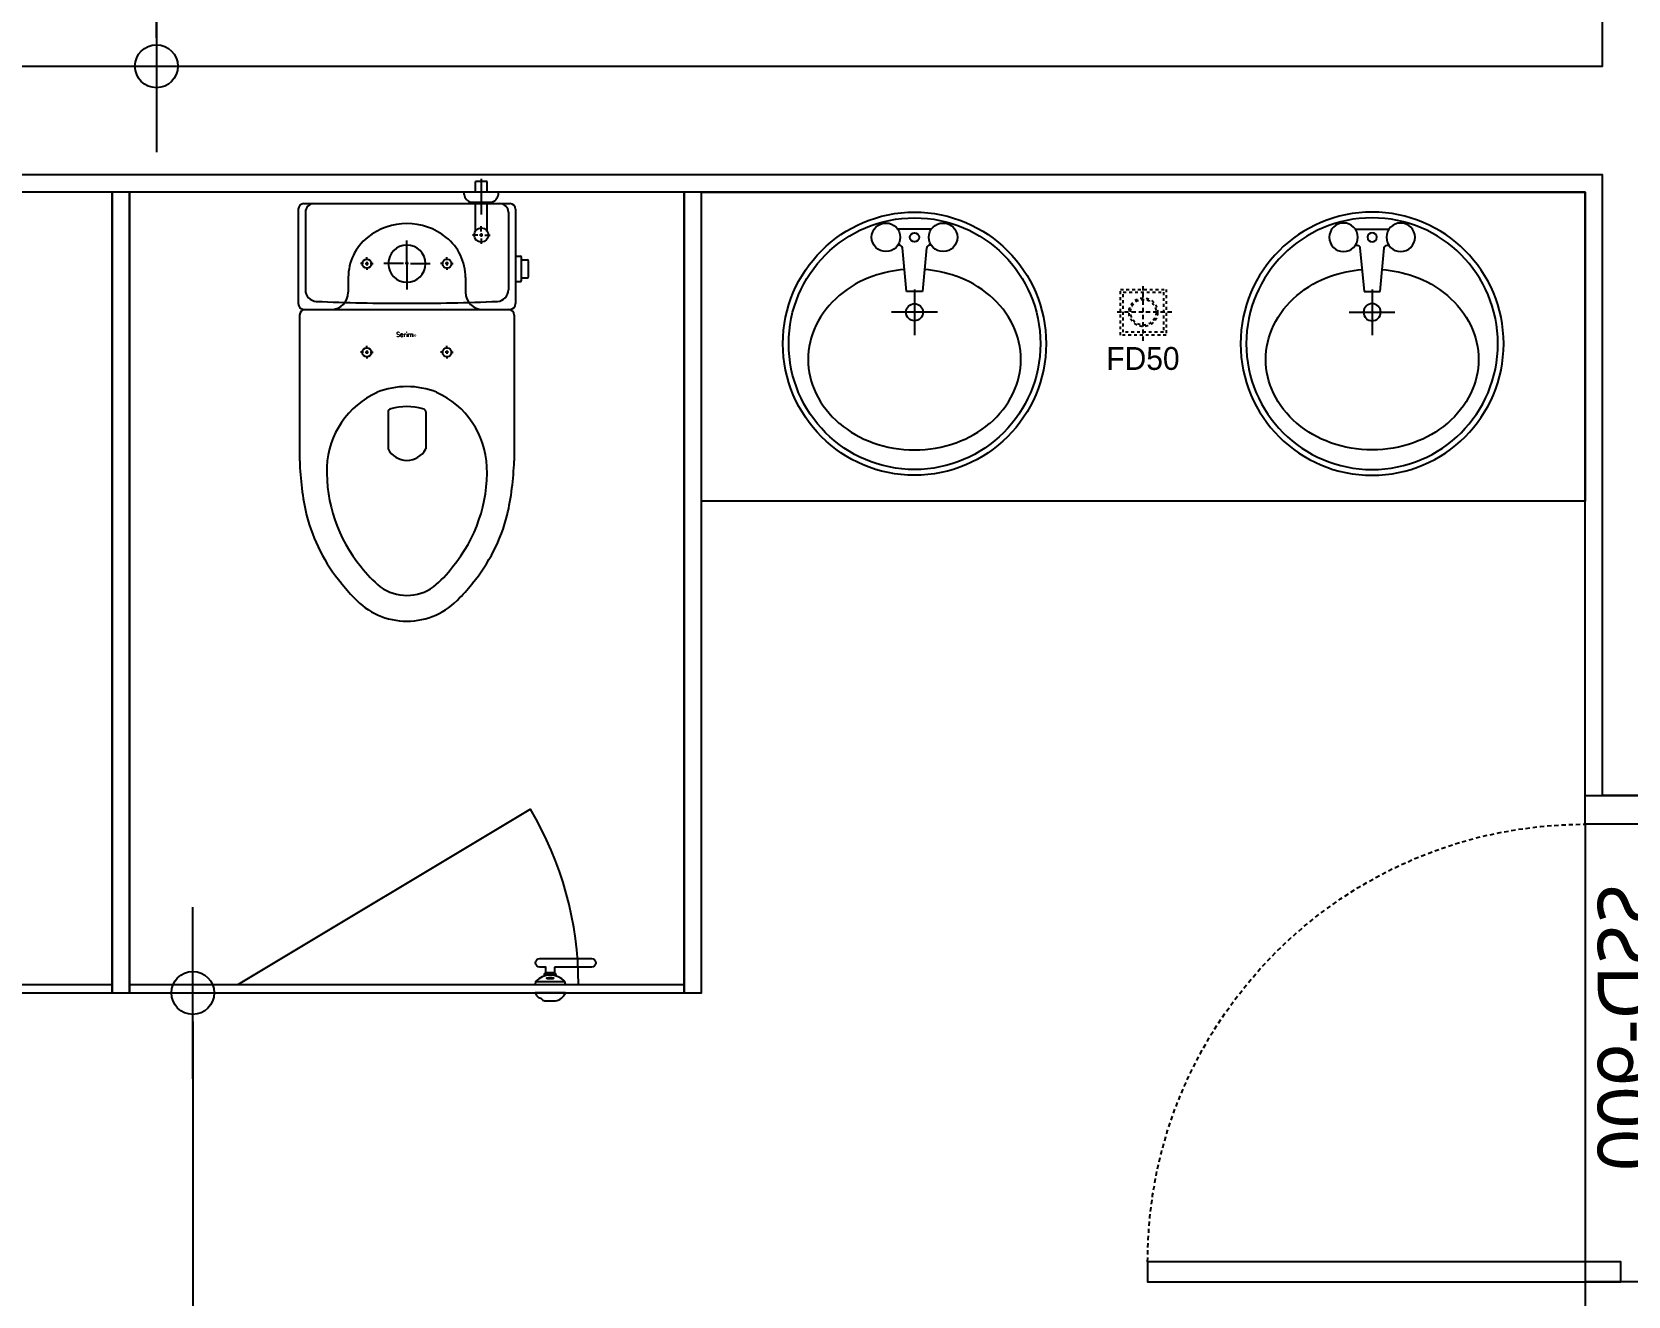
# Model space of a CAD drawing. Header units: millimetres. Extents: x -26983 to 60590, y 825 to 42375.
# Drawn here: x 59782.3 to 59836.9, y 17413.6 to 17456.8 of the extents above; entities that cross this region are included whole.
import ezdxf

# ---------------------------------------------------------------- set-up
doc = ezdxf.new("R2010")
doc.units = ezdxf.units.MM
doc.header["$LTSCALE"] = 100
doc.header["$MEASUREMENT"] = 0
doc.header["$PDSIZE"] = -10
doc.linetypes.add('-HID', pattern=[2.5, 1.5, -1])
doc.linetypes.add('HID', pattern=[2.5, 1.5, -1])
doc.layers.get('0').update_dxf_attribs({"linetype": 'CONTINUOUS'})
doc.layers.get('Defpoints').update_dxf_attribs({"color": 171, "linetype": 'CONTINUOUS'})
for name, color, linetype in [('DOOR', 4, 'CONTINUOUS'), ('DOOR(OPEN ELE)', 5, 'CONTINUOUS'), ('ELE9', 9, 'CONTINUOUS'), ('TOI', 12, 'CONTINUOUS')]:
    doc.layers.add(name, color=color, linetype=linetype)
doc.styles.add('CGS', font='cgse', dxfattribs={"bigfont": 'cgs'})
doc.styles.add('DIM', font='txt.shx', dxfattribs={"height": 30})
doc.styles.add('SID', font='')
doc.styles.add('나눔바른고딕', font='NanumBarunGothic.ttf')
doc.styles.get('SID').set_extended_font_data('Dotum')
doc.dimstyles.new('NDIM 1200', dxfattribs={"dimscale": 75, "dimtxt": 3, "dimasz": 1, "dimexe": 2, "dimexo": 2, "dimgap": 1, "dimtad": 1, "dimdec": 0, "dimdsep": 46, "dimtxsty": 'CGS', "dimblk": 'DOT0', "dimcen": 1, "dimdle": 8, "dimclrd": 256, "dimclre": 256, "dimclrt": 256, "dimadec": 0, "dimazin": 0, "dimtfac": 1, "dimtdec": 0, "dimtix": 1, "dimtmove": 2, "dimatfit": 3, "dimldrblk": 'DOT0', "dimfxl": 1, "dimtolj": 1, "dimtzin": 0, "dimlwd": -1, "dimlwe": -1, "dimarcsym": 0})

# ---------------------------------------------------------------- blocks, each defined once
blk = doc.blocks.new('A$C3F015CE3')
at = {"layer": 'TOI'}
for p, q in [((354.8, 750), (354.8, 768.6)), ((375.3, 768.6), (354.8, 768.6)), ((365, 773.2), (365, 710.9)), ((375.3, 750), (375.3, 768.6)), ((55, 730), (415, 730)), ((335, 746), (335, 750)), ((382.6, 732), (347.4, 732)), ((354.8, 683), (354.8, 732)), ((375.3, 683), (375.3, 732)), ((395, 746), (395, 750)), ((45, 720), (45, 555)), ((57.5, 715), (57.5, 579)), ((412.5, 715), (412.5, 579)), ((425, 720), (425, 555)), ((359, 675), (349.5, 675)), ((359, 675), (349.5, 675)), ((368, 675), (362, 675)), ((368, 675), (362, 675)), ((365, 681), (365, 690.5)), ((365, 681), (365, 690.5)), ((365, 678), (365, 672)), ((365, 678), (365, 672)), ((371, 675), (380.5, 675)), ((371, 675), (380.5, 675)), ((235, 631), (235, 665.5)), ((235, 626), (235, 660.5)), ((365, 669), (365, 659.5)), ((365, 669), (365, 659.5)), ((159, 625), (154, 625)), ((162, 625), (168, 625)), ((165, 631), (165, 636)), ((165, 628), (165, 622)), ((165, 619), (165, 614)), ((171, 625), (176, 625)), ((229, 625), (194.5, 625)), ((238, 625), (232, 625)), ((235, 628), (235, 622)), ((235, 623), (235, 617)), ((235, 619), (235, 584.5)), ((235, 614), (235, 579.5)), ((241, 625), (275.5, 625)), ((299, 625), (294, 625)), ((308, 625), (302, 625)), ((305, 631), (305, 636)), ((305, 628), (305, 622)), ((305, 619), (305, 614)), ((311, 625), (316, 625)), ((425, 637.9), (433.5, 637.9)), ((435.5, 595.9), (435.5, 635.9)), ((435.5, 631.9), (445.8, 631.9)), ((447.8, 601.9), (447.8, 629.9)), ((132.5, 600.6), (132.5, 575)), ((337.5, 600.6), (337.5, 575)), ((425, 593.9), (433.5, 593.9)), ((435.5, 599.9), (445.8, 599.9)), ((47.5, 535), (47.5, 280)), ((52.5, 545), (417.5, 545)), ((55, 545), (415, 545)), ((422.5, 535), (422.5, 280)), ((165, 476), (165, 481)), ((305, 476), (305, 481)), ((159, 470), (154, 470)), ((162, 470), (168, 470)), ((165, 473), (165, 467)), ((165, 464), (165, 459)), ((171, 470), (176, 470)), ((299, 470), (294, 470)), ((308, 470), (302, 470)), ((305, 473), (305, 467)), ((305, 464), (305, 459)), ((311, 470), (316, 470)), ((202, 366), (202, 301)), ((268, 366), (268, 301))]:
    blk.add_line(p, q, dxfattribs=at)
for centre, radius in [((365, 675), 12.5), ((165, 625), 8), ((305, 625), 8), ((165, 470), 8), ((305, 470), 8)]:
    blk.add_circle(centre, radius, dxfattribs=at)
for centre, radius, start, end in [((55, 720), 10, 90, 180), ((72.5, 715), 15, 90, 180), ((352.4, 748.9), 17.6, 189.469, 253.5331), ((377.6, 748.9), 17.6, 286.4669, 350.531), ((397.5, 715), 15, 0, 90), ((415, 720), 10, 0, 90), ((222.5, 600.6), 90, 128.6822, 180), ((235, 585), 110, 51.3178, 128.6822), ((247.5, 600.6), 90, 0, 51.3178), ((235, 625), 32.5, 90, 270), ((235, 625), 32.5, 270, 90), ((433.5, 635.9), 2, 0, 90), ((445.8, 629.9), 2, 0, 90), ((433.5, 595.9), 2, 270, 0), ((445.8, 601.9), 2, 270, 0), ((77.5, 579), 20, 180, 267.4985), ((233.8, 4155.6), 3600, 267.4985, 270.0199), ((102.5, 575), 30, 270, 0), ((236.3, 4155.6), 3600, 269.9801, 272.5015), ((367.5, 575), 30, 180, 270), ((392.5, 579), 20, 272.5015, 0), ((55, 555), 10, 180, 270), ((57.5, 535), 10, 90, 180), ((412.5, 535), 10, 0, 90), ((415, 555), 10, 270, 0), ((244.9, 263.3), 150, 114.336, 177.4508), ((235, 270), 140, 68.2132, 111.7868), ((225.1, 263.3), 150, 2.5492, 65.664), ((207, 366), 5, 90, 180), ((235, 274.4), 100.6, 73.8382, 106.1618), ((263, 366), 5, 0, 90), ((547.3, 295.1), 500, 181.7364, 192.7267), ((235, 318.2), 37.2, 207.5632, 332.4368), ((-77.3, 295.1), 500, 347.2733, 358.2636), ((354.9, 261.3), 260, 178.084, 219.7652), ((115.1, 261.3), 260, 320.2348, 1.916), ((354.9, 261.3), 305, 194.4886, 219.7652), ((115.1, 261.3), 305, 320.2348, 345.5114), ((315.4, 214.5), 200, 216.6852, 230.5715), ((154.6, 214.5), 200, 309.4285, 323.3148), ((315.4, 214.5), 245, 216.6852, 225.2345), ((235, 125), 80, 234.3409, 305.6591), ((154.6, 214.5), 245, 314.7655, 323.3148), ((235, 125), 125, 222.5102, 317.4898)]:
    blk.add_arc(centre, radius, start, end, dxfattribs=at)
at = {"layer": 'TOI', "style": 'DIM'}
for s, height, p in [('S', 8, (216.2, 497.2)), ('erim', 8, (222.7, 497.2)), ('㉿', 4, (246, 497.2))]:
    blk.add_text(s, height=height, dxfattribs=at).set_placement(p)
blk = doc.blocks.new('A$C70181699')
at = {"layer": 'TOI', "linetype": '-HID', "ltscale": 0.05}
for p, q in [((67.4, 59.7), (67.4, 159.7)), ((117.4, 109.7), (17.4, 109.7))]:
    blk.add_line(p, q, dxfattribs=at)
at = {"layer": 'TOI', "linetype": '-HID', "ltscale": 0.01}
for points in [[(107.4, 69.7), (27.4, 69.7), (27.4, 149.7), (107.4, 149.7)], [(102.4, 74.7), (32.4, 74.7), (32.4, 144.7), (102.4, 144.7)]]:
    blk.add_lwpolyline(points, close=True, dxfattribs=at)
for radius in [25, 22.5]:
    blk.add_circle((67.4, 109.7), radius, dxfattribs=at)
at = {"layer": 'Defpoints', "style": 'SID'}
blk.add_text('FD50', height=40, dxfattribs=at).set_placement((2.8, 8.9))
blk = doc.blocks.new('A$C154D126E')
at = {"layer": 'TOI'}
for p, q in [((259.3, 430), (200.7, 430)), ((203.8, 402), (200.7, 402)), ((216, 321), (208.8, 397.5)), ((251.2, 397.5), (244, 321)), ((259.3, 402), (256.2, 402)), ((244, 321), (216, 321)), ((230, 325), (230, 245)), ((270, 285), (190, 285))]:
    blk.add_line(p, q, dxfattribs=at)
for centre, radius in [((230, 230), 230), ((230, 230), 220), ((180, 416), 25), ((230, 416), 8), ((280, 416), 25), ((230, 285), 15)]:
    blk.add_circle(centre, radius, dxfattribs=at)
for centre, radius, start, end in [((203.8, 397), 5, 5.3909, 90), ((256.2, 397), 5, 90, 174.6091), ((219.6, 171.6), 187.1, 109.3849, 130.3466), ((230, 142.1), 218.4, 94.6377, 109.3849), ((230, 142.1), 218.4, 70.6151, 85.3623), ((240.4, 171.6), 187.1, 49.6534, 70.6151), ((203.6, 190.5), 162.4, 130.3466, 154.0053), ((256.4, 190.5), 162.4, 25.9947, 49.6534), ((178.9, 202.5), 134.9, 154.0053, 180), ((281.1, 202.5), 134.9, 0, 25.9947), ((178.9, 202.5), 134.9, 180, 205.9947), ((281.1, 202.5), 134.9, 334.0053, 0), ((203.6, 214.5), 162.4, 205.9947, 229.6534), ((256.4, 214.5), 162.4, 310.3466, 334.0053), ((219.6, 233.4), 187.1, 229.6534, 250.6151), ((240.4, 233.4), 187.1, 289.3849, 310.3466), ((230, 262.9), 218.4, 250.6151, 270), ((230, 262.9), 218.4, 270, 289.3849)]:
    blk.add_arc(centre, radius, start, end, dxfattribs=at)
blk = doc.blocks.new('DOT0')
blk.add_line((-3, 0), (3, 0))
at = {"color": 6}
blk.add_circle((0, 0), 0.75, dxfattribs=at)
blk = doc.blocks.new('*D218')
at = {"layer": 'Defpoints', "color": 0, "ltscale": 0.1, "transparency": 16777216}
for p in [(37341812.5, 551571.3), (37341613.9, 549871.3), (37341815.4, 549871.3)]:
    blk.add_point(p, dxfattribs=at)
at = {"layer": 'ELE9', "ltscale": 0.1, "transparency": 16777216}
for p, q in [((37341912.5, 551571.3), (37341915.4, 551571.3)), ((37341815.4, 551521.3), (37341815.4, 549921.3)), ((37341713.9, 549871.3), (37341915.4, 549871.3))]:
    blk.add_line(p, q, dxfattribs=at)
at = {"layer": 'ELE9', "ltscale": 0.1, "transparency": 16777216, "xscale": 50, "yscale": 50, "zscale": 50}
for p, rotation in [((37341815.4, 551571.3), 90), ((37341815.4, 549871.3), 270)]:
    blk.add_blockref('DOT0', p, dxfattribs=dict(at, rotation=rotation))
at = {"layer": 'ELE9', "ltscale": 0.1, "transparency": 16777216, "insert": (37341690.4, 550721.3), "char_height": 150, "attachment_point": 5, "rotation": 90, "style": 'CGS'}
blk.add_mtext('\\A1;1700', dxfattribs=at)
blk = doc.blocks.new('*D213')
at = {"layer": 'Defpoints', "color": 0, "ltscale": 0.1, "transparency": 16777216}
for p in [(37341751.8, 554101.3), (37341751.8, 554101.3), (37341751.8, 553191.3)]:
    blk.add_point(p, dxfattribs=at)
at = {"layer": 'ELE9', "ltscale": 0.1, "transparency": 16777216}
for p, q in [((37341851.8, 554101.3), (37341851.8, 554101.3)), ((37341751.8, 553241.3), (37341751.8, 554051.3)), ((37341851.8, 553191.3), (37341851.8, 553191.3))]:
    blk.add_line(p, q, dxfattribs=at)
at = {"layer": 'ELE9', "ltscale": 0.1, "transparency": 16777216, "xscale": 50, "yscale": 50, "zscale": 50}
for p, rotation in [((37341751.8, 554101.3), 90), ((37341751.8, 553191.3), 270)]:
    blk.add_blockref('DOT0', p, dxfattribs=dict(at, rotation=rotation))
at = {"layer": 'ELE9', "ltscale": 0.1, "transparency": 16777216, "insert": (37341626.8, 553646.3), "char_height": 150, "attachment_point": 5, "rotation": 90, "style": 'CGS'}
blk.add_mtext('\\A1;910', dxfattribs=at)
blk = doc.blocks.new('A$C6222c99a')
at = {"layer": 'DOOR'}
for points in [[(815, 933.2), (850, 933.2), (850, 105.7), (815, 105.7)], [(0, 18.2), (50, 18.2), (50, 168.2), (0, 168.2)], [(900, 18.2), (850, 18.2), (850, 168.2), (900, 168.2)]]:
    blk.add_lwpolyline(points, close=True, dxfattribs=at)
at = {"layer": 'DOOR(OPEN ELE)', "linetype": 'HID', "ltscale": 0.05}
blk.add_arc((815, 168.2), 765, 90, 180, dxfattribs=at)
at = {"layer": 'Defpoints', "style": '나눔바른고딕'}
blk.add_text('SSD-900', height=100, dxfattribs=at).set_placement((153.4, 46.2))
blk = doc.blocks.new('B2FF')
at = {"layer": 'ELE9', "color": 253, "ltscale": 0.1}
for p, q in [((37342405.7, 551892.6), (37341894.9, 551586.3)), ((37342500.4, 551616.3), (37342447.8, 551616.3)), ((37342447.8, 551616.3), (37342447.8, 551606.3)), ((37342414.8, 551591.3), (37342465.8, 551591.3)), ((37342450.3, 551604.8), (37342430.3, 551604.8)), ((37342447.8, 551606.3), (37342450.3, 551604.8)), ((37342450.3, 551603.3), (37342450.3, 551600.9))]:
    blk.add_line(p, q, dxfattribs=at)
for points in [[(37346479.7, 554101.3), (37339564.7, 554101.3), (37339564.7, 553191.3), (37344279.7, 553191.3), (37344279.7, 553351.3), (37344469.7, 553351.3), (37344469.7, 551916.3), (37344279.7, 551916.3), (37344279.7, 553001.3), (37339564.7, 553001.3), (37339564.7, 551496.3), (37339374.7, 551496.3), (37339374.7, 554291.3), (37340484.7, 554291.3), (37340484.7, 555506.3), (37339374.7, 555506.3), (37339374.7, 556246.3), (37339564.7, 556246.3), (37339564.7, 555696.3), (37340674.7, 555696.3), (37340674.7, 554291.3), (37346479.7, 554291.3), (37346479.7, 554096.3)], [(37344249.7, 551916.3), (37344249.7, 552971.3), (37339594.7, 552971.3), (37339594.7, 551466.3), (37339495.7, 551466.3)], [(37344249.7, 551866.3), (37344249.7, 551066.3)]]:
    blk.add_lwpolyline(points, dxfattribs=at)
for points in [[(37340704.7, 552971.3), (37340704.7, 551586.3), (37341674.7, 551586.3), (37341674.7, 552971.3)], [(37340704.7, 552971.3), (37340704.7, 551571.3), (37341674.7, 551571.3), (37341674.7, 552971.3)], [(37341674.7, 551571.3), (37341704.7, 551571.3), (37341704.7, 552971.3), (37341674.7, 552971.3)], [(37341704.7, 552971.3), (37341704.7, 551586.3), (37342674.7, 551586.3), (37342674.7, 552971.3)], [(37341704.7, 552971.3), (37341704.7, 551571.3), (37342674.7, 551571.3), (37342674.7, 552971.3)], [(37342674.7, 551571.3), (37342704.7, 551571.3), (37342704.7, 552971.3), (37342674.7, 552971.3)], [(37344249.7, 552431.3), (37342704.7, 552431.3), (37342704.7, 552971.3), (37344249.7, 552971.3)]]:
    blk.add_lwpolyline(points, close=True, dxfattribs=at)
blk.add_lwpolyline([(37342430.3, 551600.9), (37342430.3, 551603.3), (37342450.3, 551603.3), (37342430.3, 551603.3), (37342430.3, 551604.8), (37342432.8, 551606.3), (37342447.8, 551606.3), (37342432.8, 551606.3), (37342432.8, 551616.3), (37342422.3, 551616.3, -1), (37342422.3, 551631.3), (37342512.3, 551631.3, -1), (37342512.3, 551616.3), (37342499.8, 551616.3)], format="xyb", dxfattribs=at)
for points in [[(37342466.8, 551586.3), (37342465.8, 551591.3, 0.431373), (37342414.8, 551591.3), (37342413.8, 551586.3)], [(37342413.8, 551571.3, 0.106445), (37342419.5, 551563.2, -0.296117), (37342427.1, 551558.5, 0.043036), (37342431, 551557.3), (37342449.5, 551557.3, 0.249566), (37342466.8, 551571.3)]]:
    blk.add_lwpolyline(points, format="xyb", close=True, dxfattribs=at)
blk.add_arc((37341889.7, 551586.3), 600, 0, 30.6904, dxfattribs=at)
blk.add_ellipse((37342440.3, 551597.1), major_axis=(6.5, 0), ratio=0.193008, dxfattribs=at)
for name, p in [('A$C3F015CE3', (37341954.7, 552221.3)), ('A$C154D126E', (37342847.2, 552476.3)), ('A$C70181699', (37343409.8, 552651.6))]:
    blk.add_blockref(name, p, dxfattribs=at)
at = {"layer": 'ELE9', "color": 253, "ltscale": 0.1, "xscale": -1}
blk.add_blockref('A$C154D126E', (37344107.2, 552476.3), dxfattribs=at)
at = {"layer": 'ELE9', "color": 253, "ltscale": 0.1, "xscale": -1, "rotation": 90}
blk.add_blockref('A$C6222c99a', (37344417.9, 551916.3), dxfattribs=at)
at = {"layer": 'ELE9', "color": 253, "ltscale": 0.1}
for base, p1, p2, picture, middle in [((37341751.8, 554101.3), (37341751.8, 553191.3), (37341751.8, 554101.3), '*D213', (37341626.8, 553646.3)), ((37341815.4, 549871.3), (37341812.5, 551571.3), (37341613.9, 549871.3), '*D218', (37341690.4, 550721.3))]:
    dim = blk.add_linear_dim(base=base, p1=p1, p2=p2, angle=90, dimstyle='NDIM 1200', override={"dimscale": 50, "dimclrd": 256, "dimclre": 256, "dimclrt": 256}, dxfattribs=at)
    dim.commit()
    dim.dimension.update_dxf_attribs({"geometry": picture, "text_midpoint": middle})

msp = doc.modelspace()

# ---------------------------------------------------------------- block references
at = {"xscale": 0.01956471256889679, "yscale": 0.01956471256889679, "zscale": 0.01956471256889679}
msp.add_blockref('B2FF', (-670794.073, 6632.608), dxfattribs=at)

doc.saveas('drawing.dxf')
